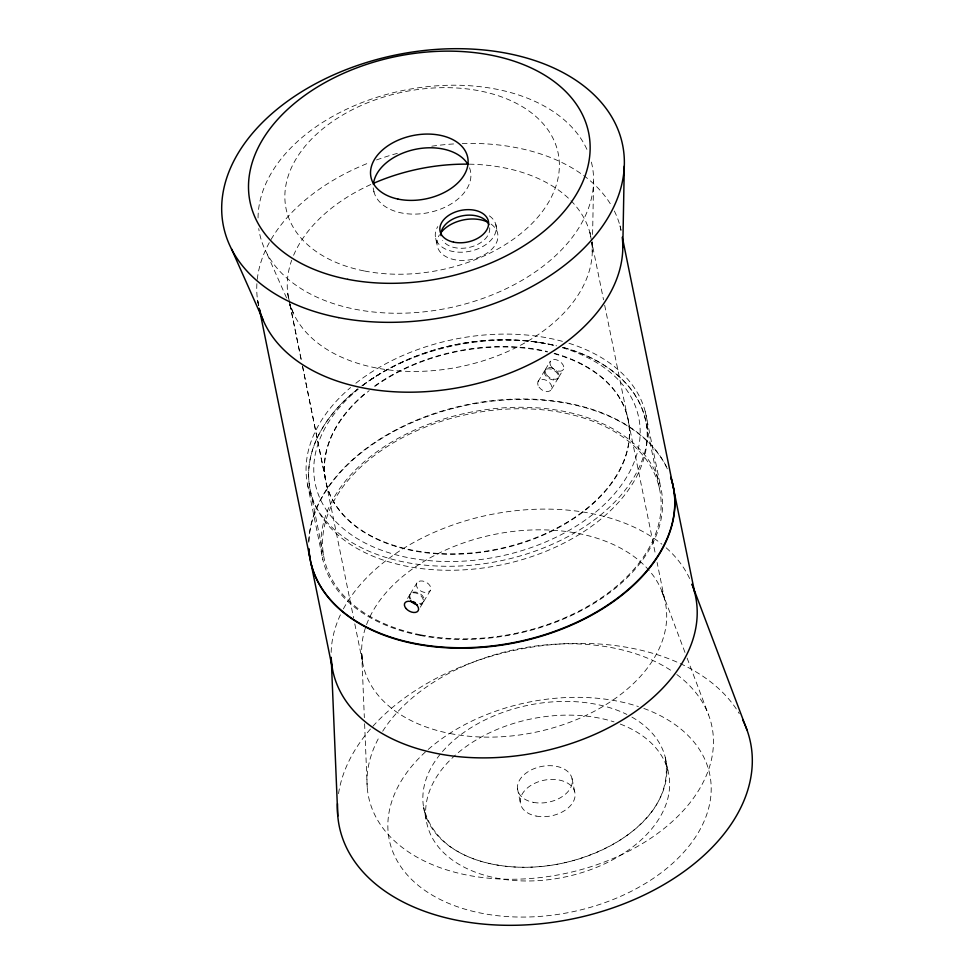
<?xml version="1.0" encoding="UTF-8"?>
<svg xmlns="http://www.w3.org/2000/svg" width="974" height="974" viewBox="0 0 974 974"><rect width="100%" height="100%" fill="white"/><g stroke="black" fill="none" stroke-linecap="round" stroke-linejoin="round"><path stroke-width="0.73" stroke-dasharray="4.87 3.65" d="M592.472 241.771L592.277 252.01L591.79 242.039L603.539 299.785M592.606 234.466L593.592 181.201M407.558 598.462L409.64 595.004M410.249 594.006L416.921 582.915M538.013 381.723L544.685 370.631M545.294 369.633L550.152 361.561M420.305 607.179L423.081 602.565M423.69 601.567L430.362 590.475A7.707 5.15 27.6 0 0 422.533 581.028A7.707 5.15 27.6 0 0 417.968 588.686A7.707 5.15 27.6 0 0 430.362 590.475M551.454 389.283L558.126 378.192A7.707 4.76 29.3 0 0 550.14 368.915A7.707 4.76 29.3 0 0 546.012 376.037A7.707 4.76 29.3 0 0 558.126 378.192M558.735 377.182L563.581 369.122M357.738 389.064C328.153 411.892 303.048 448.417 309.72 487.438L324.099 558.248M361.792 385.947C416.811 345.271 490.068 330.223 556.678 345.831M376.987 375.66L379.702 373.955M371.386 379.215L374.077 377.522M535.225 341.85L538.61 342.398M541.824 342.897L545.172 343.445M564.116 347.755C600.921 357.628 638.968 383.05 646.091 422.996L659.617 489.362M286.575 297.959L266.462 252.595M289.546 304.643L293.125 312.642L290.215 304.606M684.99 652.434L661.395 589.952L664.633 599.534L657.109 562.473M687.133 658.107L708.573 714.904M620.925 230.339L620.012 225.883L620.815 229.888M645.312 411.819L660.664 486.903M590.731 236.779L589.83 232.323L591.51 240.651M604.671 305.203L655.599 555.058M667.921 770.483L665.132 756.774C676.419 818.148 606.388 855.817 555.521 864.559C507.478 873.301 437.703 862.745 423.653 807.568L426.442 821.277M495.839 224.604L497.507 232.823M572.042 778.616L574.83 792.325M435.707 238.399L437.387 246.617M517.462 788.55L520.25 802.259M373.164 187.872L374.004 191.988M289.57 302.464L287.768 293.551L288.888 299.103M289.875 303.949L301.356 360.38M302.561 366.321L324.902 476.225M290.021 304.765L301.234 359.905M302.451 365.871L353.586 617.918M354.792 623.871L362.657 662.515L361.671 652.47L364.349 717.692M307.455 484.175L322.869 559.794M258.609 304.996L257.404 299.042L258.731 305.714M364.605 723.755L367.235 787.467M620.243 724.059A123.43 80.818 -11.5 0 1 598.608 866.519A123.43 80.818 -11.5 0 1 425.955 806.058A123.43 80.818 -11.5 0 1 614.034 721.88M631.907 717.107A123.43 80.818 -11.5 0 1 577.655 859.336A123.43 80.818 -11.5 0 1 426.125 779.066A123.43 80.818 -11.5 0 1 626.879 714.441M676.833 674.544A175.247 114.737 -11.5 0 1 668.736 824.674A175.247 114.737 -11.5 0 1 447.967 870.293A175.247 114.737 -11.5 0 1 379.872 735.894M382.685 731.231A175.247 114.737 -11.5 0 1 673.509 672.157M554.218 353.708A154.294 101.016 -11.5 0 1 601.469 495.474A154.294 101.016 -11.5 0 1 378.594 539.973A154.294 101.016 -11.5 0 1 369.195 390.647M374.832 386.422A154.294 101.016 -11.5 0 1 547.412 351.967M562.473 347.742A165.093 108.09 -11.5 0 1 609.858 498.944A165.093 108.09 -11.5 0 1 373.419 546.974A165.093 108.09 -11.5 0 1 358.164 389.247M362.827 385.534A165.093 108.09 -11.5 0 1 556.738 346.147M562.716 347.353A171.266 112.132 -11.5 0 1 616.591 504.435A171.266 112.132 -11.5 0 1 369.195 554.583A171.266 112.132 -11.5 0 1 357.957 388.869M362.304 385.546A171.266 112.132 -11.5 0 1 556.093 345.673M308.892 541.288A185.145 121.226 -11.5 0 1 469.785 404.6A185.145 121.226 -11.5 0 1 668.274 470.99M331.16 652.434A185.145 121.226 -11.5 0 1 340.839 613.9M343.384 608.896A185.145 121.226 -11.5 0 1 490.092 514.686A185.145 121.226 -11.5 0 1 661.882 544.198M666.167 547.814A185.145 121.226 -11.5 0 1 690.59 580.674M338.526 793.664A209.836 137.383 -11.5 0 1 518.618 649.475A209.836 137.383 -11.5 0 1 739.266 713.65M643.826 708.439A163.547 107.079 -11.5 0 1 618.088 897.456A163.547 107.079 -11.5 0 1 388.261 817.819A163.547 107.079 -11.5 0 1 638.396 706.564M410.87 599.168A7.707 5.126 28 0 1 413.719 592.058A7.707 5.126 28 0 1 423.714 597.683A7.707 5.126 28 0 1 418.735 603.588M591.388 162.122A169.72 111.121 -11.5 0 1 447.054 308.308A169.72 111.121 -11.5 0 1 258.743 228.549M258.049 217.945A169.72 111.121 -11.5 0 1 404.6 90.156A169.72 111.121 -11.5 0 1 588.065 152.041M591.851 242.575A154.294 101.016 -11.5 0 1 427.196 371.07A154.294 101.016 -11.5 0 1 291.689 260.216M293.6 255.31A154.294 101.016 -11.5 0 1 370.887 184.488M469.249 164.168A154.294 101.016 -11.5 0 1 590.938 236.877M554.121 353.245A154.294 101.016 -11.5 0 1 601.969 494.378A154.294 101.016 -11.5 0 1 380.091 540.217A154.294 101.016 -11.5 0 1 366.918 391.938M374.734 385.96A154.294 101.016 -11.5 0 1 547.315 351.504M568.962 343.274A172.8 113.142 -11.5 0 1 615.337 501.415A172.8 113.142 -11.5 0 1 369.158 551.308A172.8 113.142 -11.5 0 1 350.591 387.53M355.851 383.232A172.8 113.142 -11.5 0 1 563.763 341.728M308.758 542.299A185.145 121.226 -11.5 0 1 465.365 405.026A185.145 121.226 -11.5 0 1 666.326 466.546M258.5 305.459A185.145 121.226 -11.5 0 1 256.99 282.35M257.258 279.404A185.145 121.226 -11.5 0 1 369.743 162.5M376.5 159.955A185.145 121.226 -11.5 0 1 397.343 153.356M431.799 146.197A185.145 121.226 -11.5 0 1 455.016 143.86M462.236 143.531A185.145 121.226 -11.5 0 1 611.526 205.794M614.338 210.993A185.145 121.226 -11.5 0 1 621.047 230.132M409.762 598.973A7.707 5.223 32.9 0 1 413.341 592.776A7.707 5.223 32.9 0 1 422.533 597.89A7.707 5.223 32.9 0 1 420.159 604.744M489.398 215.875A30.864 20.198 -11.5 0 1 488.571 242.477A30.864 20.198 -11.5 0 1 449.379 250.61A30.864 20.198 -11.5 0 1 437.776 226.577M489.691 227.806A24.691 16.168 -11.5 0 1 470.734 247.043A24.691 16.168 -11.5 0 1 442.659 240.322M491.066 224.093A30.864 20.198 -11.5 0 1 490.251 250.695A30.864 20.198 -11.5 0 1 451.047 258.816A30.864 20.198 -11.5 0 1 439.457 234.795M469.529 167.784A49.37 32.325 -11.5 0 1 429.583 212.405A49.37 32.325 -11.5 0 1 373.407 188.749M533.362 802.357A27.771 18.189 -11.5 0 0 572.213 779.541A27.771 18.189 -11.5 0 0 529.028 771.128A27.771 18.189 -11.5 0 0 533.362 802.357M536.15 816.066A27.771 18.189 -11.5 0 0 575.001 793.262A27.771 18.189 -11.5 0 0 531.816 784.837A27.771 18.189 -11.5 0 0 536.15 816.066M450.256 733.568A154.294 101.016 -11.5 0 0 666.07 606.839A154.294 101.016 -11.5 0 0 426.198 560.062A154.294 101.016 -11.5 0 0 450.256 733.568M420.914 634.89A171.266 112.132 -11.5 0 0 660.457 494.22A171.266 112.132 -11.5 0 0 394.214 442.293A171.266 112.132 -11.5 0 0 420.914 634.89M539.036 387.153A7.707 5.247 33.1 0 0 551.211 389.685A7.707 5.247 33.1 0 0 544.028 379.556A7.707 5.247 33.1 0 0 539.036 387.153M364.58 271.015A138.856 90.923 -11.5 0 0 558.808 156.96A138.856 90.923 -11.5 0 0 342.933 114.859A138.856 90.923 -11.5 0 0 364.58 271.015M420.171 635.438A172.8 113.142 -11.5 0 0 661.882 493.501A172.8 113.142 -11.5 0 0 393.24 441.112A172.8 113.142 -11.5 0 0 420.171 635.438M546.365 374.552A7.707 4.858 33.9 0 0 558.358 377.79A7.707 4.858 33.9 0 0 551.381 367.782A7.707 4.858 33.9 0 0 546.365 374.552M551.199 366.48A7.707 4.87 33.8 0 0 563.203 369.73A7.707 4.87 33.8 0 0 556.251 359.735A7.707 4.87 33.8 0 0 551.199 366.48"/><path stroke-width="1.46" d="M622.8 247.469L624.297 166.104M263.114 320.044L231.483 248.942M691.978 584.132L746.924 729.818M622.739 239.239L694.852 593.251M310.95 563.082L332.353 668.322M259.534 309.708L309.939 558.175M331.197 657.316L337.783 816.09M670.867 477.771A185.145 121.226 -11.5 0 1 513.943 643.01A185.145 121.226 -11.5 0 1 308.916 548.581M692.222 584.729A185.145 121.226 -11.5 0 1 538.415 752.269A185.145 121.226 -11.5 0 1 331.233 658.266M742.712 719.956A209.836 137.383 -11.5 0 1 573.211 918.774A209.836 137.383 -11.5 0 1 337.528 803.672M415.301 602.711A7.707 5.126 28 0 1 413.293 601.579M373.687 183.246A154.294 101.016 -11.5 0 1 467.91 164.156M670.769 477.321A185.145 121.226 -11.5 0 1 514.929 642.341A185.145 121.226 -11.5 0 1 308.904 549.567M622.228 237.242A185.145 121.226 -11.5 0 1 461.859 387.007A185.145 121.226 -11.5 0 1 259.157 308.271M417.335 604.757A7.707 5.223 32.9 0 1 410.687 600.581M441.003 235.611A24.691 16.168 -11.5 0 1 461.189 216.07A24.691 16.168 -11.5 0 1 488.838 224.617M440.662 233.005A30.864 20.198 -11.5 0 1 486.805 221.707M373.395 184.403A49.37 32.325 -11.5 0 1 414.51 149.509A49.37 32.325 -11.5 0 1 467.483 163.729M338.66 317.621A203.663 133.341 -11.5 0 0 623.53 150.337A203.663 133.341 -11.5 0 0 306.907 88.585A203.663 133.341 -11.5 0 0 338.66 317.621M347.718 279.319A172.8 113.142 -11.5 0 0 589.44 137.383A172.8 113.142 -11.5 0 0 320.787 84.994A172.8 113.142 -11.5 0 0 347.718 279.319M406.024 608.494A7.707 4.773 29.4 0 0 418.175 610.735A7.707 4.773 29.4 0 0 410.285 601.408A7.707 4.773 29.4 0 0 406.024 608.494M453.507 242.124A24.691 16.168 -11.5 0 0 488.571 222.315A24.691 16.168 -11.5 0 0 450.609 214.207A24.691 16.168 -11.5 0 0 453.507 242.124M397.867 199.049A49.37 32.325 -11.5 0 0 468.007 159.432A49.37 32.325 -11.5 0 0 392.072 143.215A49.37 32.325 -11.5 0 0 397.867 199.049"/></g></svg>
